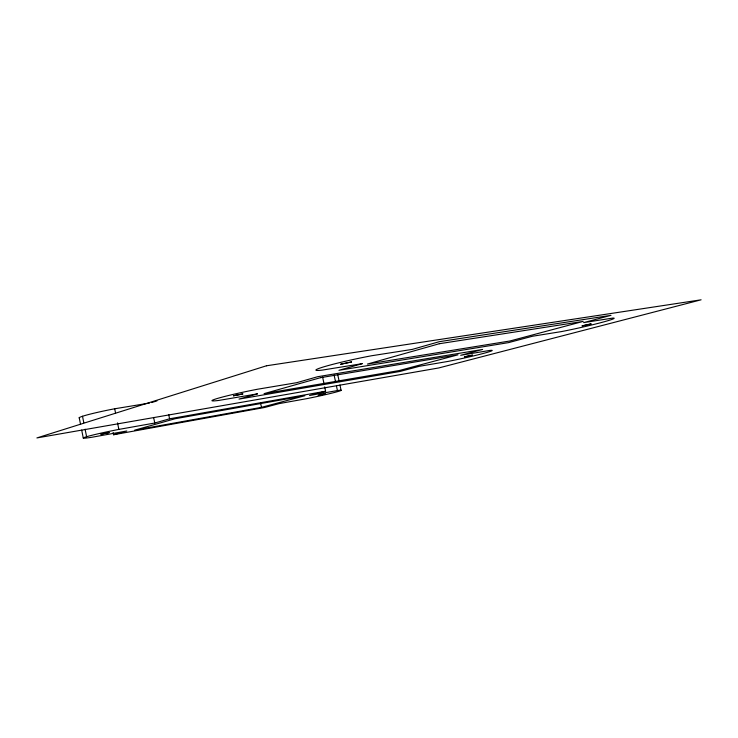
<?xml version="1.0" encoding="UTF-8"?>
<svg xmlns="http://www.w3.org/2000/svg" width="738" height="738" viewBox="0 0 738 738"><rect width="100%" height="100%" fill="white"/><g stroke="black" fill="none" stroke-linecap="round" stroke-linejoin="round"><path stroke-width="1.11" d="M151.705 402.542L156.963 400.891M113.117 432.505L113.56 434.747L126.779 430.983L91.632 437.302A30.922 1.375 -11.5 0 1 86.798 436.656A30.922 1.375 -11.5 0 1 118.855 429.405L154.759 423.022L169.574 418.806L325.615 391.223L324.692 386.887M261.483 407.339L304.868 395.734L175.007 418.76L134.639 430.171L261.483 407.339L260.569 402.957M325.615 391.223L309.554 395.503L337.423 390.55L336.473 386.112M113.56 434.747L264.555 407.496L279.047 403.631L306.584 398.686A26.586 1.061 -12 0 0 335.384 392.229A26.586 1.061 -12 0 0 337.423 390.55M79.51 418.031A30.885 1.9 -11.4 0 1 114.694 408.778L149.528 403.059M337.598 374L339.24 381.666M339.941 384.95L341.113 390.42M334.102 375.024L335.522 381.675M322.617 377.127L324 383.64M168.688 414.479L169.574 418.806M153.615 417.422L154.759 423.022M114.694 408.778L115.571 413.123M117.545 422.892L118.855 429.405M82.508 416.25L83.8 422.708M85.091 429.175L86.604 436.712M79.206 417.69L80.562 424.442M81.687 430.07L83.256 437.957M318.29 395.402L325.218 393.935L318.29 395.402M340.716 364.231L351.546 361.952L340.716 364.231M100.958 434.202L109.095 432.588L100.958 434.202M464.497 356.851L472.505 355.163L464.497 356.851M233.448 395.771L242.802 393.944L233.448 395.771M582.171 325.864L591.027 323.936L582.171 325.864M266.436 365.79L36.9 437.929L438.75 367.948L701.1 299.812L266.436 365.79M362.155 363.677L338.936 370.301L508.445 342.644L532.412 336.26L561.415 331.593A35.212 1.716 -12.7 0 0 600.824 322.672A35.212 1.716 -12.7 0 0 612.586 318.106L583.61 322.626L610.999 315.338L439.322 341.685L412.247 349.406L371.5 355.771A41.107 2.537 -12.1 0 0 325.421 366.362A41.107 2.537 -12.1 0 0 321.999 370.144L362.155 363.677M257.377 393.871L239.02 399.101L399.913 371.482L419.378 366.297L448.086 361.408A31.116 1.421 -12.3 0 0 482.643 353.622A31.116 1.421 -12.3 0 0 489.571 350.467L460.678 355.301L482.615 349.452L317.663 376.712L296.639 382.699L257.71 389.203A36.217 1.965 -11.8 0 0 218.263 398.206A36.217 1.965 -11.8 0 0 219.177 400.374L257.377 393.871M439.322 343.724L367.432 364.065L510.004 340.974L583.186 321.408L439.322 343.724M320.578 377.662L264.093 393.631L399.11 370.568L458.003 354.812L320.578 377.662"/></g></svg>
